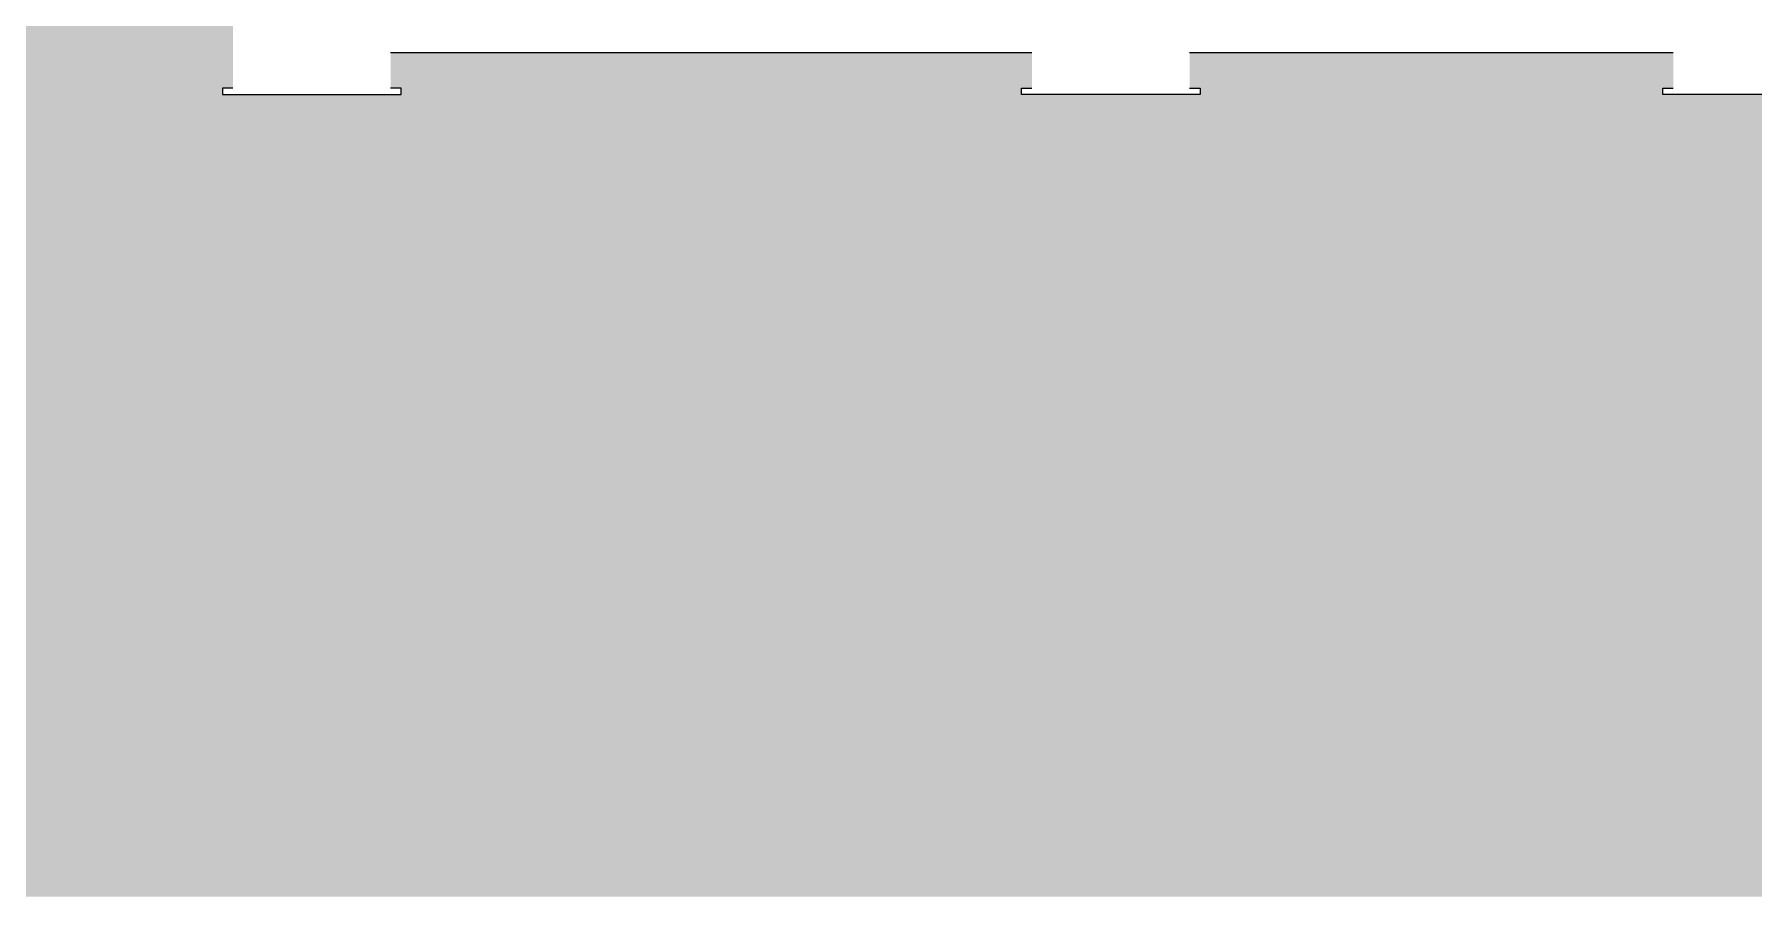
# Model space of a CAD drawing. Header units: millimetres. Extents: x 19868 to 801382, y -4805 to 85279.
# Drawn here: x 71949 to 88303, y 23234 to 31441 of the extents above; entities that cross this region are included whole.
import ezdxf

# ---------------------------------------------------------------- set-up
doc = ezdxf.new("R2010")
doc.units = ezdxf.units.MM
doc.header["$LTSCALE"] = 250
doc.layers.add('A-버림CONC', color=4, linetype='Continuous')
doc.layers.add('지반', color=254, linetype='Continuous')

msp = doc.modelspace()

# ---------------------------------------------------------------- hatches: boundary and pattern name
at = {"layer": '지반'}
h = msp.add_hatch(dxfattribs=at)
h.set_pattern_fill('EARTH', color=251, scale=70, angle=45)
h.paths.add_polyline_path([(35638.2, 34128.9), (27538.2, 33228.9), (19867.8, 33228.9), (19867.8, 23234.4), (170632.4, 23234.4), (170632.4, 34678.9), (161838.2, 34678.9), (161838.2, 34628.9), (161888.2, 34628.9), (161888.2, 34568.9), (161638.2, 34568.9), (161638.2, 34628.9), (161688.2, 34628.9), (161688.2, 34828.9), (159788.2, 34828.9), (159788.2, 34778.9), (159638.2, 34778.9), (159638.2, 33758.9), (159538.2, 33758.9), (159538.2, 31528.9), (160638.2, 31528.9), (160638.2, 30028.9), (160738.2, 30028.9), (160738.2, 29968.9), (145618.2, 29968.9), (145618.2, 30028.9), (145718.2, 30028.9), (145718.2, 30768.9), (142618.2, 30768.9), (142618.2, 30828.9), (142718.2, 30828.9), (142718.2, 31528.9), (143318.2, 31528.9), (143318.2, 33668.9), (141343.1, 33668.9), (141163.1, 33488.9), (139953.4, 33488.9), (139773.4, 33668.9), (137588.2, 33668.9), (137588.2, 33728.9), (137688.2, 33728.9), (137688.2, 34318.9), (135363.1, 34318.9), (135263.1, 34218.9), (124888.2, 34218.9), (124888.2, 32228.9), (125488.2, 32228.9), (125488.2, 31528.9), (125588.2, 31528.9), (125588.2, 31468.9), (123888.2, 31468.9), (123888.2, 31528.9), (123988.2, 31528.9), (123988.2, 31868.9), (118638.2, 31868.9), (118638.2, 31528.9), (118738.2, 31528.9), (118738.2, 31468.9), (117038.2, 31468.9), (117038.2, 31528.9), (117138.2, 31528.9), (117138.2, 32228.9), (117738.2, 32228.9), (117738.2, 34348.9), (115338.2, 34348.9), (115338.2, 33878.9), (115438.2, 33878.9), (115438.2, 33818.9), (114638.2, 33818.9), (114638.2, 33878.9), (114738.2, 33878.9), (114738.2, 34338.9), (88438.2, 34338.9), (88438.2, 31628.9), (89038.2, 31628.9), (89038.2, 30928.9), (89138.2, 30928.9), (89138.2, 30868.9), (87438.2, 30868.9), (87438.2, 30928.9), (87538.2, 30928.9), (87538.2, 31268.9), (82938.2, 31268.9), (82938.2, 30928.9), (83038.2, 30928.9), (83038.2, 30868.9), (81338.2, 30868.9), (81338.2, 30928.9), (81438.2, 30928.9), (81438.2, 31268.9), (75338.2, 31268.9), (75338.2, 30928.9), (75438.2, 30928.9), (75438.2, 30868.9), (73738.2, 30868.9), (73738.2, 30928.9), (73838.2, 30928.9), (73838.2, 31628.9), (74438.2, 31628.9), (74438.2, 33818.9), (56438.2, 33818.9), (56438.2, 31878.9), (57038.2, 31878.9), (57038.2, 30878.9), (57138.2, 30878.9), (57138.2, 30818.9), (52138.2, 30818.9), (52138.2, 30878.9), (52238.2, 30878.9), (52238.2, 31878.9), (52538.2, 31878.9), (52538.2, 33748.9), (45258.2, 33748.9), (45258.2, 33108.9), (45358.2, 33108.9), (45358.2, 33048.9), (43518.2, 33048.9), (43518.2, 33108.9), (43618.2, 33108.9), (43618.2, 33648.9), (41678.2, 33648.9), (41608.2, 33718.9), (40588.2, 33718.9), (40588.2, 33028.9), (40688.2, 33028.9), (40688.2, 32968.9), (38988.2, 32968.9), (38988.2, 33028.9), (39088.2, 33028.9), (39088.2, 33678.9), (38838.2, 33828.9), (38838.2, 34308.9), (38848.7, 34319.4), (37038.2, 34128.9)])

# ---------------------------------------------------------------- linework, layer by layer
at = {"layer": 'A-버림CONC', "elevation": 0}
for points in [[(75338.2, 31268.9), (81438.2, 31268.9)], [(82938.2, 31268.9), (87538.2, 31268.9)], [(82938.2, 30928.9), (83038.2, 30928.9), (83038.2, 30868.9), (81338.2, 30868.9), (81338.2, 30928.9), (81438.2, 30928.9)]]:
    msp.add_lwpolyline(points, dxfattribs=at)
at = {"layer": 'A-버림CONC'}
for points in [[(73838.2, 30928.9), (73738.2, 30928.9), (73738.2, 30868.9), (75438.2, 30868.9), (75438.2, 30928.9), (75338.2, 30928.9)], [(89038.2, 30928.9), (89138.2, 30928.9), (89138.2, 30868.9), (87438.2, 30868.9), (87438.2, 30928.9), (87538.2, 30928.9)]]:
    msp.add_lwpolyline(points, dxfattribs=at)

doc.saveas('drawing.dxf')
